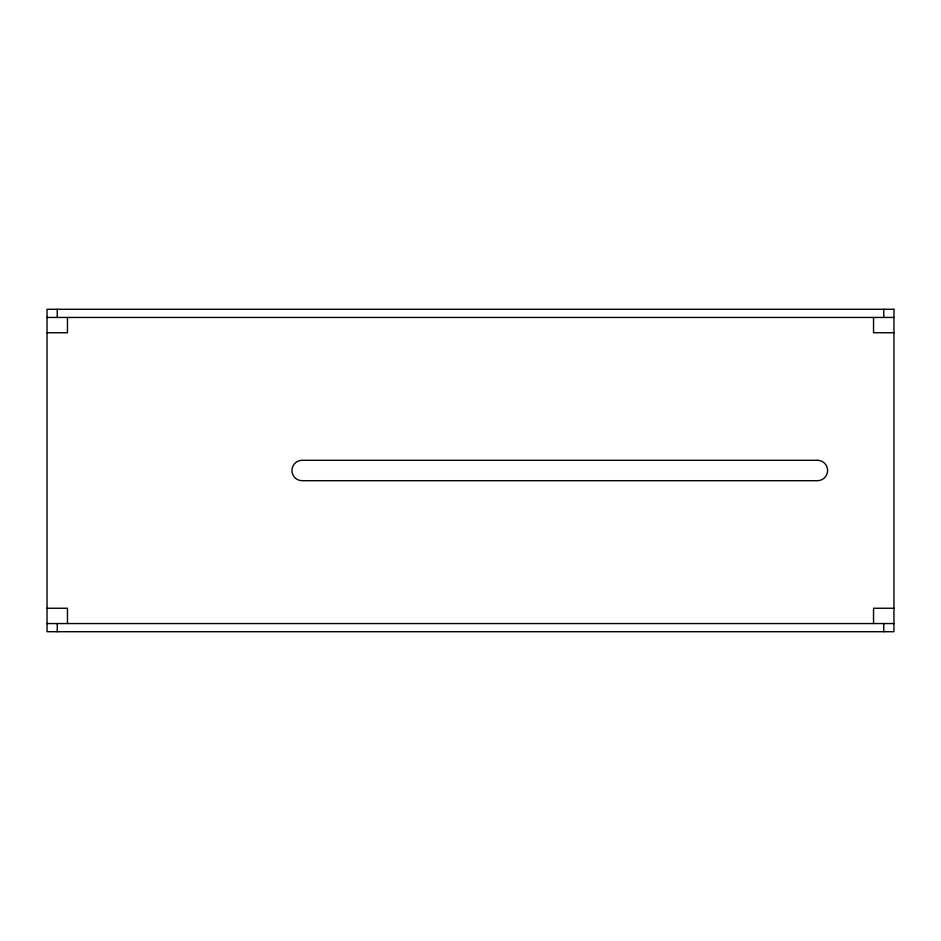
<?xml version="1.0" encoding="UTF-8"?>
<svg xmlns="http://www.w3.org/2000/svg" width="941" height="941" viewBox="0 0 941 941"><rect width="100%" height="100%" fill="white"/><g stroke="black" fill="none" stroke-linecap="round" stroke-linejoin="round"><path stroke-width="1.41" d="M47.05 317.446L893.95 317.446M47.05 332.749L67.458 332.749L67.458 317.446M893.95 332.749L873.542 332.749L873.542 317.446M47.05 608.251L67.458 608.251L67.458 623.554M893.95 608.251L873.542 608.251L873.542 623.554M47.05 623.554L893.95 623.554M883.752 309.283L883.752 317.446M883.752 623.554L883.752 631.717M57.248 309.283L57.248 317.446M57.248 623.554L57.248 631.717M893.95 309.283L47.05 309.283L47.05 631.717L893.95 631.717L893.95 309.283M817.423 460.302L302.143 460.302A10.198 10.198 0 0 0 291.933 470.5A10.198 10.198 0 0 0 302.143 480.698L817.423 480.698A10.198 10.198 0 0 0 827.621 470.5A10.198 10.198 0 0 0 817.423 460.302"/></g></svg>
